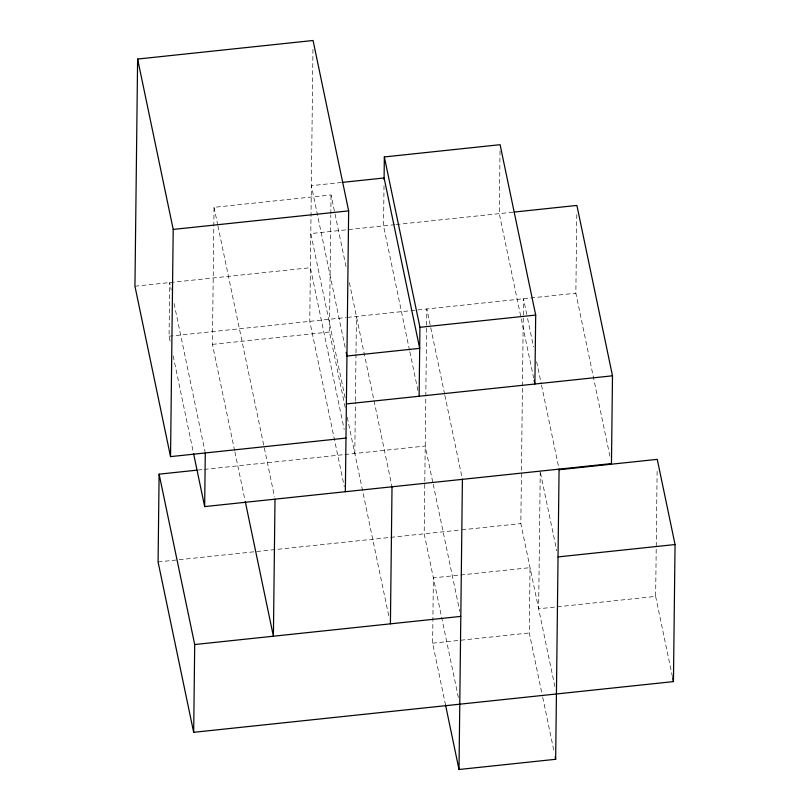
<?xml version="1.0" encoding="UTF-8"?>
<svg xmlns="http://www.w3.org/2000/svg" width="810" height="810" viewBox="0 0 810 810"><rect width="100%" height="100%" fill="white"/><g stroke="black" fill="none" stroke-linecap="round" stroke-linejoin="round"><path stroke-width="0.61" stroke-dasharray="4.05 3.04" d="M170.09 341.162L169.067 336.221L169.695 282.579L171.244 289.98M234.637 450.724L212.423 344.371L214.032 207.319L331.047 194.947L346.295 267.908M312.954 49.339L309.764 321.347L344.321 486.78M345.202 407.44L329.437 332.009L330.814 215.065M330.834 213.81L331.047 194.947M354.81 453.468L355.418 401.922M355.438 400.656L355.985 354.132M355.995 352.876L356.43 316.416M384.011 185.763L383.535 225.869L409.587 350.568M445.561 705.105L432.621 643.191L433.39 577.874L530.044 567.658L529.274 632.964L542.467 696.124M500.033 150.964L499.294 213.637L533.598 377.835M554.88 686.566L520.84 523.594L522.44 387.17M522.46 385.914L523.483 298.748L527.351 317.267M540.24 471.724L538.63 608.786L655.644 596.413L657.143 469.415M609.91 456.182L575.859 293.21L576.811 212.959M341.455 182.483L311.354 185.662L345.141 347.399M394.895 224.674L310.787 233.564L345.354 398.996M396.12 224.542L512.882 212.2M134.946 286.244L310.392 267.705L344.179 429.432M169.067 336.221L346.164 317.5M347.419 317.368L575.859 293.21M212.423 344.371L329.437 332.009M198.025 470.043L203.047 469.517M204.302 469.385L343.632 454.653M344.888 454.521L425.22 446.026L432.955 483.064M158.082 561.948L460.586 529.963M461.842 529.831L520.84 523.594M432.621 643.191L529.274 632.964M655.644 596.413L672.411 676.664M527.604 318.502L533.537 346.903M536.635 361.716L541.272 383.94M541.536 385.175L559.072 469.132M540.503 472.959L556.753 550.739M542.73 697.359L553.848 750.617M444.629 394.156L426.829 308.964L424.187 533.81L458.743 699.253M444.882 395.391L462.419 479.348M409.84 351.803L418.092 391.311M433.208 484.299L459.776 611.469M349.393 282.741L392.02 486.79M347.267 417.332L388.861 616.44M214.032 207.319L217.657 224.623M217.91 225.869L274.489 496.682M234.9 451.96L244.974 500.185M174.079 303.558L205.031 451.717M173.188 355.975L193.306 452.274"/><path stroke-width="1.21" d="M345.354 491.721L348.654 210.873L313.065 40.5L137.619 59.049L134.946 286.244L170.535 456.627L345.981 438.078M196.769 470.175L159.114 474.164L158.082 561.948L193.671 732.321L673.444 681.605L675.054 544.543L657.264 459.351L559.123 469.729M170.535 456.627L173.208 229.422L137.619 59.049M193.671 732.321L194.704 644.537L159.114 474.164M514.137 212.068L576.892 205.426L612.492 375.81L611.459 463.593L204.657 506.594L205.284 452.952M275.005 499.162L273.395 636.214L245.238 501.43M384.082 179.496L384.345 156.938L500.104 144.696L535.693 315.07L534.883 384.011L534.114 380.305M390.41 623.852L392.02 486.79M419.124 396.252L419.934 327.311L384.345 156.938M559.072 469.132L555.66 759.284L459.007 769.5L462.419 479.348M342.711 182.351L384.102 177.977L419.691 348.351L346.953 356.035L346.174 352.34M173.208 229.422L348.654 210.873M419.934 327.311L535.693 315.07M346.386 403.937L612.492 375.81M558.039 556.915L675.054 544.543M194.704 644.537L460.809 616.4M672.675 677.899L673.444 681.605M555.144 756.803L555.66 759.284M445.561 705.105L459.007 769.5M193.57 453.509L204.657 506.594"/></g></svg>
